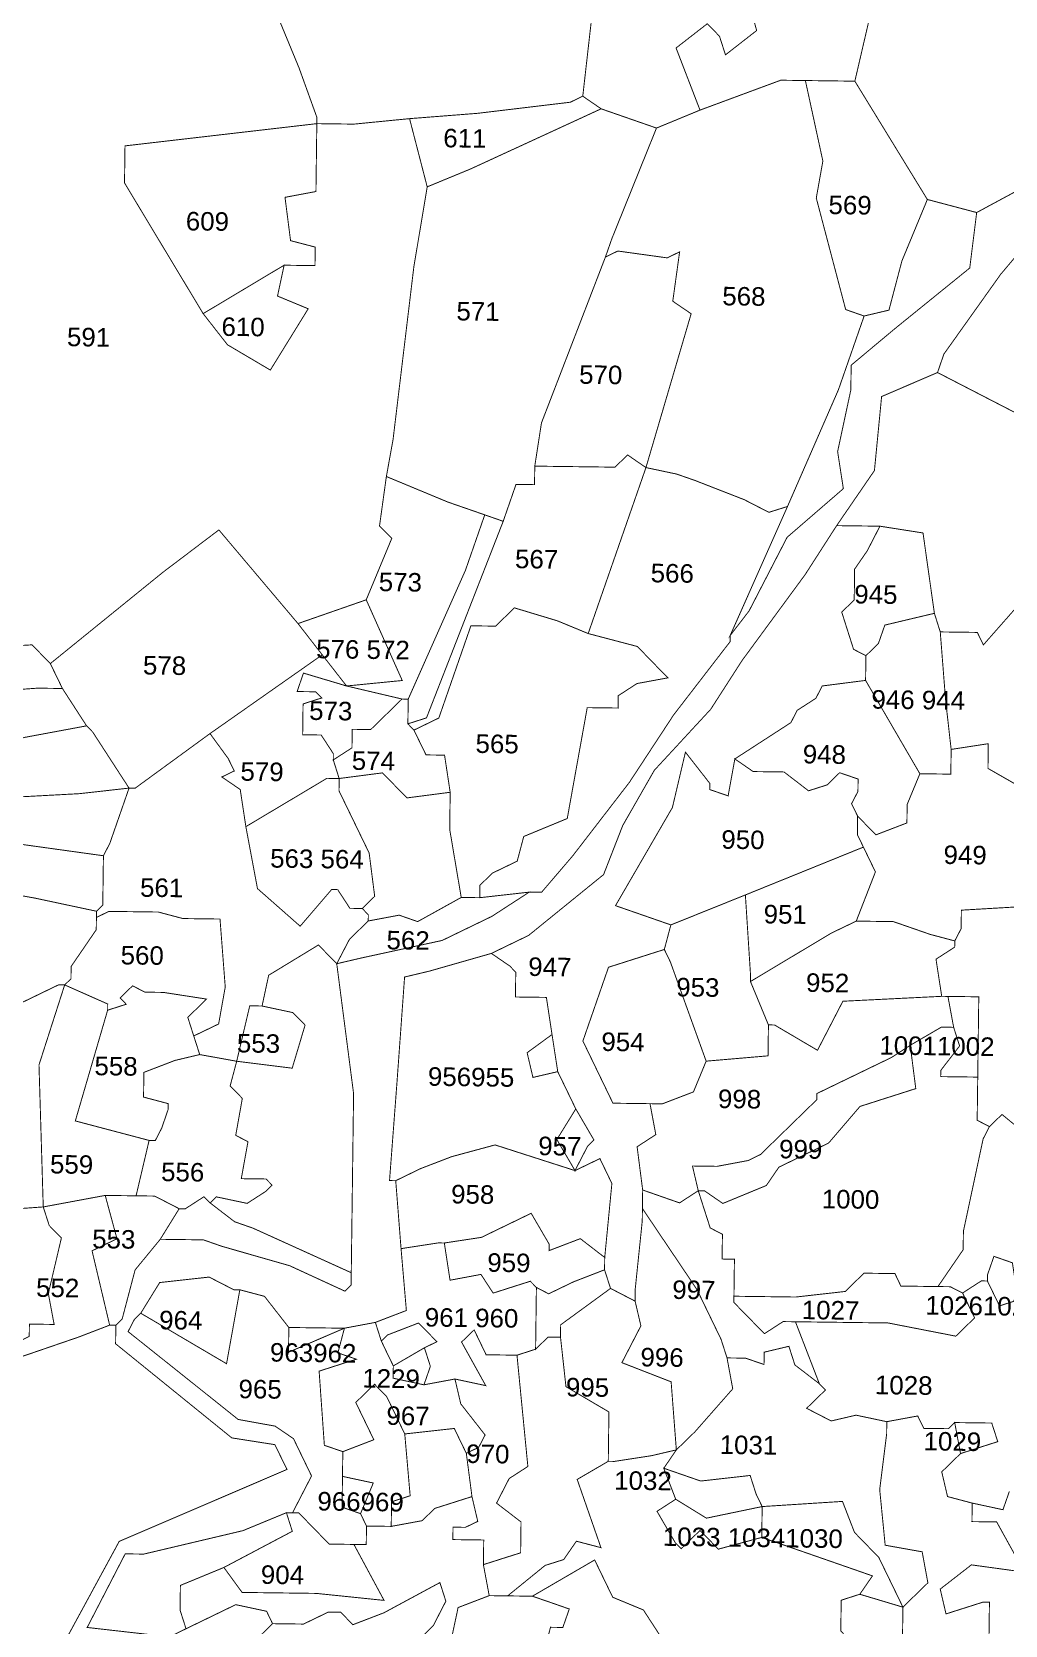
# Model space of a CAD drawing. Header units: metres. Extents: x 259177 to 277314, y 2171367 to 2185445.
# Drawn here: x 268402 to 269027, y 2173847 to 2174870 of the extents above; entities that cross this region are included whole.
import ezdxf

# ---------------------------------------------------------------- set-up
doc = ezdxf.new("R2010")
doc.units = ezdxf.units.M
doc.header["$MEASUREMENT"] = 0
doc.layers.add('SURVEY NO.', color=7, linetype='Continuous')
doc.layers.add('SURVEY PLOT BOUNDARY', color=35, linetype='Continuous')
doc.styles.add('PDF Arial', font='arial.ttf')

# ---------------------------------------------------------------- blocks, each defined once
blk = doc.blocks.new('FEWEWFEWQT')
at = {"layer": 'SURVEY PLOT BOUNDARY', "lineweight": 18, "const_width": 0.001}
for points in [[(282140.5234, 2174207.1962), (282140.4634, 2174207.1229), (282140.4034, 2174207.0362), (282140.3968, 2174207.0162), (282140.3368, 2174206.9895), (282140.3301, 2174206.9095), (282140.2901, 2174206.8495), (282140.2568, 2174206.7962), (282140.1901, 2174206.7028), (282140.1568, 2174206.6495), (282140.0968, 2174206.5828), (282140.0635, 2174206.5228), (282140.0435, 2174206.4695), (282139.9635, 2174206.4028), (282139.9235, 2174206.3828), (282139.8568, 2174206.3628), (282139.8302, 2174206.3561), (282139.8235, 2174206.2428), (282139.8168, 2174206.1361), (282139.8235, 2174206.1361), (282139.8302, 2174206.0628), (282139.8368, 2174205.9961), (282139.8035, 2174205.9828), (282139.7702, 2174205.9761), (282139.7102, 2174205.9761), (282139.6835, 2174206.0094), (282139.6568, 2174206.0161), (282139.6502, 2174206.0161), (282139.6235, 2174206.0294), (282139.5702, 2174206.0228), (282139.5502, 2174205.9894), (282139.5435, 2174205.9828), (282139.5368, 2174205.9694), (282139.5968, 2174205.9228), (282139.6568, 2174205.8761), (282139.6968, 2174205.8694), (282139.7168, 2174205.8561), (282139.7368, 2174205.8161), (282139.7168, 2174205.7761), (282139.7102, 2174205.7761), (282139.6635, 2174205.7561), (282139.5568, 2174205.7294), (282139.5368, 2174205.7294), (282139.4968, 2174205.6494)], [(282139.4635, 2174205.6161), (282139.5302, 2174205.7428), (282139.7102, 2174205.8228), (282139.6968, 2174205.8494), (282139.6502, 2174205.8561), (282139.5235, 2174205.9561), (282139.5235, 2174205.9761), (282139.5302, 2174205.9828), (282139.5435, 2174206.0361), (282139.5702, 2174206.0695), (282139.6168, 2174206.0695), (282139.6368, 2174206.0628), (282139.7102, 2174206.0428), (282139.7702, 2174206.0161), (282139.7768, 2174206.0228), (282139.7768, 2174206.0361), (282139.7768, 2174206.0428), (282139.7768, 2174206.1095), (282139.7768, 2174206.2095), (282139.7768, 2174206.2295), (282139.7568, 2174206.3695), (282139.7835, 2174206.3761), (282139.8702, 2174206.3961), (282139.9235, 2174206.4228), (282139.9635, 2174206.4495), (282139.9768, 2174206.4495), (282140.0101, 2174206.4895), (282140.0701, 2174206.5695), (282140.1168, 2174206.6428), (282140.1768, 2174206.7228), (282140.1768, 2174206.7295), (282140.1968, 2174206.7562), (282140.2368, 2174206.8362), (282140.2968, 2174206.8895), (282140.2901, 2174206.9295), (282140.3035, 2174206.9962), (282140.3035, 2174207.0229), (282140.3501, 2174207.0629), (282140.4301, 2174207.1295), (282140.4368, 2174207.1895), (282140.4968, 2174207.2229)], [(282140.6034, 2174207.3896), (282140.5634, 2174207.2762), (282140.5634, 2174207.2629), (282140.4968, 2174207.2229), (282140.4368, 2174207.1895), (282140.3834, 2174207.2029), (282140.3035, 2174207.3296), (282140.3501, 2174207.5429)], [(282140.1968, 2174207.3829), (282140.1635, 2174207.3562), (282140.1568, 2174207.3762), (282140.1435, 2174207.3896), (282140.1101, 2174207.3629), (282140.1368, 2174207.2962), (282140.0901, 2174207.2762), (282140.0301, 2174207.2962), (282140.0101, 2174207.3096), (282140.0368, 2174207.5762)], [(282140.5034, 2174206.9629), (282140.3968, 2174207.0162), (282140.4034, 2174207.0362), (282140.4634, 2174207.1229), (282140.5234, 2174207.1962)], [(282139.6635, 2174207.4296), (282139.7035, 2174207.3362), (282139.7235, 2174207.2829), (282139.7235, 2174207.2762), (282139.5168, 2174207.2495), (282139.5168, 2174207.2095), (282139.6035, 2174207.0695), (282139.6302, 2174207.0362), (282139.6768, 2174207.0095), (282139.7168, 2174207.0762), (282139.6835, 2174207.0895), (282139.6902, 2174207.1229), (282139.7235, 2174207.1229), (282139.7235, 2174207.1429), (282139.6968, 2174207.1495), (282139.6902, 2174207.1962), (282139.7235, 2174207.2029), (282139.7235, 2174207.2762), (282139.7635, 2174207.2762), (282139.8235, 2174207.2829), (282139.8435, 2174207.2095), (282139.8302, 2174207.1229), (282139.8102, 2174206.9362), (282139.8035, 2174206.8962), (282139.7968, 2174206.8428), (282139.8102, 2174206.8295), (282139.7835, 2174206.7628), (282139.7102, 2174206.7362), (282139.6235, 2174206.8362), (282139.5635, 2174206.7895), (282139.4435, 2174206.6895), (282139.4235, 2174206.7095), (282139.3302, 2174206.7028)], [(282140.5168, 2174206.5562), (282140.4568, 2174206.5895), (282140.4568, 2174206.6162), (282140.4168, 2174206.6095), (282140.4101, 2174206.6628), (282140.4034, 2174206.7362), (282140.4434, 2174206.7362), (282140.4501, 2174206.7228), (282140.4901, 2174206.7695)], [(282139.3969, 2174206.4962), (282139.4502, 2174206.4895), (282139.5035, 2174206.4828), (282139.5035, 2174206.4295), (282139.4968, 2174206.4228), (282139.4302, 2174206.4361), (282139.3502, 2174206.4495)], [(282140.5101, 2174206.1895), (282140.4768, 2174206.2161), (282140.4634, 2174206.2028), (282140.4501, 2174206.2095), (282140.4501, 2174206.2561), (282140.4501, 2174206.3428), (282140.4368, 2174206.3428), (282140.4168, 2174206.3428), (282140.4101, 2174206.3428), (282140.4034, 2174206.3828), (282140.4234, 2174206.3961), (282140.4234, 2174206.4028), (282140.4301, 2174206.4161), (282140.4301, 2174206.4361), (282140.5234, 2174206.4428)], [(282140.4901, 2174206.0561), (282140.4701, 2174206.0628), (282140.4634, 2174206.0428), (282140.4634, 2174206.0361), (282140.4568, 2174206.0361), (282140.4368, 2174206.0228), (282140.4234, 2174206.0294), (282140.4101, 2174206.0294), (282140.4368, 2174206.0695), (282140.4368, 2174206.0895), (282140.4568, 2174206.1895), (282140.4634, 2174206.2028), (282140.4768, 2174206.2161), (282140.5101, 2174206.1895)], [(282140.4901, 2174205.8094), (282140.4834, 2174205.7894), (282140.4501, 2174205.7961), (282140.4234, 2174205.8028), (282140.4168, 2174205.8294), (282140.4368, 2174205.8494), (282140.4768, 2174205.8628), (282140.4701, 2174205.8828), (282140.4301, 2174205.8828), (282140.4234, 2174205.8761), (282140.3968, 2174205.8761), (282140.3901, 2174205.8894), (282140.3568, 2174205.8828), (282140.3235, 2174205.8894), (282140.2968, 2174205.8828), (282140.2701, 2174205.8961), (282140.2901, 2174205.9161), (282140.2835, 2174205.9228), (282140.2568, 2174205.9894), (282140.2968, 2174205.9894), (282140.3568, 2174205.9894), (282140.4301, 2174205.9761), (282140.4501, 2174205.9961), (282140.4368, 2174206.0228), (282140.4568, 2174206.0361), (282140.4634, 2174206.0361), (282140.4768, 2174206.0094), (282140.4968, 2174206.0161)], [(282138.9636, 2174205.6361), (282139.1569, 2174205.8694), (282139.1902, 2174205.8828), (282139.2769, 2174205.9028), (282139.3769, 2174205.9228), (282139.3902, 2174205.9294), (282139.4835, 2174205.9628), (282139.5168, 2174205.9761), (282139.5235, 2174205.9761), (282139.5235, 2174205.9561), (282139.6502, 2174205.8561), (282139.6968, 2174205.8494), (282139.7102, 2174205.8228), (282139.5302, 2174205.7428), (282139.4635, 2174205.6161)], [(282140.4701, 2174205.6361), (282140.4701, 2174205.6894), (282140.4634, 2174205.6894), (282140.4234, 2174205.6761), (282140.4168, 2174205.7028), (282140.4501, 2174205.7294), (282140.5034, 2174205.7228)], [(282140.5034, 2174205.7294), (282140.4768, 2174205.7761), (282140.4501, 2174205.7761), (282140.4501, 2174205.7961), (282140.4834, 2174205.7894), (282140.4901, 2174205.8094)], [(282140.5034, 2174205.7228), (282140.4501, 2174205.7294), (282140.4168, 2174205.7028), (282140.4234, 2174205.6761), (282140.4634, 2174205.6894), (282140.4701, 2174205.6894), (282140.4701, 2174205.6361)], [(282140.3768, 2174205.6361), (282140.3768, 2174205.6828), (282140.4034, 2174205.7094), (282140.3968, 2174205.7428), (282140.3568, 2174205.7494), (282140.3501, 2174205.8094), (282140.3568, 2174205.8694), (282140.3568, 2174205.8828), (282140.3901, 2174205.8894), (282140.3968, 2174205.8761), (282140.4234, 2174205.8761), (282140.4301, 2174205.8828), (282140.4368, 2174205.8494), (282140.4168, 2174205.8294), (282140.4234, 2174205.8028), (282140.4501, 2174205.7961), (282140.4501, 2174205.7761), (282140.4768, 2174205.7761), (282140.5034, 2174205.7294)], [(282140.1235, 2174205.6361), (282140.0968, 2174205.6761), (282140.0635, 2174205.6894), (282140.0435, 2174205.7294), (282139.9768, 2174205.6894), (282139.9501, 2174205.6894), (282139.9901, 2174205.7228), (282140.0101, 2174205.7294), (282140.0235, 2174205.7494), (282140.0501, 2174205.7428), (282140.0235, 2174205.8161), (282140.0568, 2174205.8361), (282140.0635, 2174205.8361), (282140.1035, 2174205.8428), (282140.1301, 2174205.8494), (282140.1168, 2174205.8294), (282140.1301, 2174205.7961), (282140.1101, 2174205.7828), (282140.1301, 2174205.7494), (282140.1368, 2174205.7428), (282140.1568, 2174205.7628), (282140.1768, 2174205.7428), (282140.2235, 2174205.7561), (282140.2635, 2174205.7428), (282140.3235, 2174205.7228), (282140.3435, 2174205.7161), (282140.3301, 2174205.6961), (282140.3101, 2174205.6894), (282140.3101, 2174205.6561)], [(282139.8702, 2174205.6561), (282139.8835, 2174205.6828), (282139.8768, 2174205.7028), (282139.8168, 2174205.6694), (282139.7835, 2174205.6561), (282139.7702, 2174205.6694), (282139.7568, 2174205.6694), (282139.7302, 2174205.6561), (282139.6968, 2174205.6561), (282139.6902, 2174205.6694), (282139.6568, 2174205.6761), (282139.6035, 2174205.6494), (282139.5968, 2174205.6694), (282139.5968, 2174205.6961), (282139.6435, 2174205.7161), (282139.6635, 2174205.6894), (282139.7435, 2174205.6894), (282139.8168, 2174205.6828), (282139.7835, 2174205.7428), (282139.7968, 2174205.7428), (282139.7968, 2174205.7628), (282139.8235, 2174205.7628), (282139.8568, 2174205.7694), (282139.8702, 2174205.7828), (282139.9102, 2174205.7961), (282139.9168, 2174205.7694), (282139.9035, 2174205.7628), (282139.8902, 2174205.7628), (282139.8902, 2174205.7494), (282139.9235, 2174205.7494), (282139.9235, 2174205.7228), (282139.9302, 2174205.6894), (282139.8968, 2174205.6761), (282139.8835, 2174205.6094)], [(282140.0101, 2174205.6561), (282140.0168, 2174205.6761), (282139.9968, 2174205.6828), (282139.9768, 2174205.6894), (282140.0435, 2174205.7294), (282140.0635, 2174205.6894), (282140.0968, 2174205.6761), (282140.1235, 2174205.6361)], [(282139.6035, 2174205.6494), (282139.6568, 2174205.6761), (282139.6902, 2174205.6694), (282139.6968, 2174205.6561), (282139.6702, 2174205.6294)]]:
    blk.add_lwpolyline(points, dxfattribs=at)
for points in [[(282140.0101, 2174207.3096), (282139.9968, 2174207.3029), (282139.8968, 2174207.2896), (282139.8235, 2174207.2829), (282139.7635, 2174207.2762), (282139.7235, 2174207.2762), (282139.7235, 2174207.2829), (282139.7035, 2174207.3362), (282139.6635, 2174207.4296), (282139.6302, 2174207.5096), (282139.7435, 2174207.5429), (282139.8568, 2174207.5429), (282139.9568, 2174207.5629), (282140.0368, 2174207.5762)], [(282140.2501, 2174207.3296), (282140.2235, 2174207.3296), (282140.1368, 2174207.2962), (282140.1101, 2174207.3629), (282140.1435, 2174207.3896), (282140.1568, 2174207.3762), (282140.1635, 2174207.3562), (282140.1968, 2174207.3829), (282140.1835, 2174207.4296), (282140.2168, 2174207.4629), (282140.2701, 2174207.5029), (282140.2968, 2174207.5229), (282140.3168, 2174207.5362), (282140.3501, 2174207.5429), (282140.3035, 2174207.3296)], [(282140.2501, 2174207.3296), (282140.2701, 2174207.2429), (282140.2635, 2174207.2029), (282140.2968, 2174207.0829), (282140.3168, 2174207.0762), (282140.2901, 2174206.9962), (282140.2368, 2174206.8695), (282140.2168, 2174206.8629), (282140.1901, 2174206.8762), (282140.1368, 2174206.8962), (282140.1168, 2174206.9029), (282140.0835, 2174206.9095), (282140.1301, 2174207.0762), (282140.1101, 2174207.0895), (282140.1168, 2174207.1429), (282140.1035, 2174207.1362), (282140.0501, 2174207.1429), (282140.0368, 2174207.1362), (282140.0435, 2174207.1562), (282140.0901, 2174207.2762), (282140.1368, 2174207.2962), (282140.2235, 2174207.3296)], [(282140.3035, 2174207.3296), (282140.3834, 2174207.2029), (282140.3568, 2174207.1362), (282140.3435, 2174207.0829), (282140.3168, 2174207.0762), (282140.2968, 2174207.0829), (282140.2635, 2174207.2029), (282140.2701, 2174207.2429), (282140.2501, 2174207.3296)], [(282140.0301, 2174207.2962), (282139.8902, 2174207.2295), (282139.8435, 2174207.2095), (282139.8235, 2174207.2829), (282139.8968, 2174207.2896), (282139.9968, 2174207.3029), (282140.0101, 2174207.3096)], [(282140.0901, 2174207.2762), (282140.0435, 2174207.1562), (282140.0368, 2174207.1362), (282139.9701, 2174206.9562), (282139.9635, 2174206.9095), (282139.9635, 2174206.8895), (282139.9435, 2174206.8895), (282139.9302, 2174206.8495), (282139.9102, 2174206.8562), (282139.8702, 2174206.8695), (282139.8035, 2174206.8962), (282139.8102, 2174206.9362), (282139.8302, 2174207.1229), (282139.8435, 2174207.2095), (282139.8902, 2174207.2295), (282140.0301, 2174207.2962)], [(282139.6902, 2174207.1229), (282139.6035, 2174207.0695), (282139.5168, 2174207.2095), (282139.5168, 2174207.2495), (282139.7235, 2174207.2762), (282139.7235, 2174207.2029), (282139.6902, 2174207.1962), (282139.6968, 2174207.1495), (282139.7235, 2174207.1429), (282139.7235, 2174207.1229)], [(282140.4368, 2174207.1895), (282140.4301, 2174207.1295), (282140.3501, 2174207.0629), (282140.3035, 2174207.0229), (282140.3035, 2174206.9962), (282140.2901, 2174206.9295), (282140.2968, 2174206.8895), (282140.2368, 2174206.8362), (282140.1968, 2174206.7562), (282140.1768, 2174206.7295), (282140.2368, 2174206.8695), (282140.2901, 2174206.9962), (282140.3168, 2174207.0762), (282140.3435, 2174207.0829), (282140.3568, 2174207.1362), (282140.3834, 2174207.2029)], [(282139.9635, 2174206.9095), (282139.9701, 2174206.9562), (282140.0368, 2174207.1362), (282140.0501, 2174207.1429), (282140.1035, 2174207.1362), (282140.1168, 2174207.1429), (282140.1101, 2174207.0895), (282140.1301, 2174207.0762), (282140.0835, 2174206.9095), (282140.0635, 2174206.9229), (282140.0501, 2174206.9095)], [(282139.6035, 2174207.0695), (282139.6902, 2174207.1229), (282139.6835, 2174207.0895), (282139.7168, 2174207.0762), (282139.6768, 2174207.0095), (282139.6302, 2174207.0362)], [(282140.5034, 2174206.9629), (282140.6301, 2174206.9029), (282140.6834, 2174206.8762), (282140.6501, 2174206.8695), (282140.6568, 2174206.8562), (282140.5568, 2174206.8095), (282140.5434, 2174206.7628), (282140.4901, 2174206.7695), (282140.4501, 2174206.7228), (282140.4434, 2174206.7362), (282140.4034, 2174206.7362), (282140.3968, 2174206.7562), (282140.3834, 2174206.8428), (282140.3368, 2174206.8495), (282140.2901, 2174206.8495), (282140.3301, 2174206.9095), (282140.3368, 2174206.9895), (282140.3968, 2174207.0162)], [(282140.0835, 2174206.9095), (282140.0435, 2174206.7895), (282140.0235, 2174206.7295), (282139.9901, 2174206.7428), (282139.9435, 2174206.7562), (282139.9235, 2174206.7362), (282139.8968, 2174206.7362), (282139.8635, 2174206.6362), (282139.8368, 2174206.6228), (282139.8302, 2174206.6295), (282139.8502, 2174206.6362), (282139.9302, 2174206.8495), (282139.9435, 2174206.8895), (282139.9635, 2174206.8895), (282139.9635, 2174206.9095), (282140.0501, 2174206.9095), (282140.0635, 2174206.9229)], [(282139.9102, 2174206.8562), (282139.8902, 2174206.7962), (282139.8302, 2174206.6562), (282139.8235, 2174206.6562), (282139.7635, 2174206.6695), (282139.8235, 2174206.6762), (282139.7835, 2174206.7628), (282139.8102, 2174206.8295), (282139.7968, 2174206.8428), (282139.8035, 2174206.8962), (282139.8702, 2174206.8695)], [(282140.2368, 2174206.8695), (282140.1768, 2174206.7295), (282140.1768, 2174206.7228), (282140.1168, 2174206.6428), (282140.0701, 2174206.5695), (282140.0101, 2174206.4895), (282139.9768, 2174206.4495), (282139.9635, 2174206.4495), (282139.9102, 2174206.4428), (282139.9102, 2174206.4562), (282139.9235, 2174206.4695), (282139.9501, 2174206.4828), (282139.9568, 2174206.5095), (282140.0035, 2174206.5295), (282140.0235, 2174206.6495), (282140.0568, 2174206.6495), (282140.0568, 2174206.6628), (282140.0768, 2174206.6762), (282140.1101, 2174206.6828), (282140.0901, 2174206.7028), (282140.0768, 2174206.7162), (282140.0235, 2174206.7295), (282140.0435, 2174206.7895), (282140.0835, 2174206.9095), (282140.1168, 2174206.9029), (282140.1368, 2174206.8962), (282140.1901, 2174206.8762), (282140.2168, 2174206.8629)], [(282139.8302, 2174206.6295), (282139.8302, 2174206.6562), (282139.8902, 2174206.7962), (282139.9102, 2174206.8562), (282139.9302, 2174206.8495), (282139.8502, 2174206.6362)], [(282140.3368, 2174206.8495), (282140.3235, 2174206.8228), (282140.3101, 2174206.8028), (282140.3101, 2174206.7695), (282140.2968, 2174206.7562), (282140.3101, 2174206.7162), (282140.3235, 2174206.7095), (282140.3235, 2174206.6828), (282140.2768, 2174206.6762), (282140.2701, 2174206.6628), (282140.2501, 2174206.6495), (282140.2435, 2174206.6362), (282140.1835, 2174206.5962), (282140.1768, 2174206.5562), (282140.1568, 2174206.5628), (282140.1568, 2174206.5695), (282140.1301, 2174206.6028), (282140.1168, 2174206.5428), (282140.0568, 2174206.4361), (282140.1168, 2174206.4161), (282140.1101, 2174206.3895), (282140.0501, 2174206.3695), (282140.0235, 2174206.2895), (282140.0568, 2174206.2228), (282140.0968, 2174206.2228), (282140.1035, 2174206.1895), (282140.0835, 2174206.1761), (282140.0901, 2174206.1295), (282140.0901, 2174206.1095), (282140.0901, 2174206.0961), (282140.0835, 2174206.0228), (282140.0835, 2174206.0094), (282140.0568, 2174206.0228), (282140.0501, 2174206.0428), (282140.0501, 2174206.0561), (282140.0568, 2174206.1361), (282140.0435, 2174206.1628), (282140.0168, 2174206.1495), (282140.0301, 2174206.1761), (282140.0368, 2174206.1828), (282140.0168, 2174206.2161), (282139.9968, 2174206.2561), (282139.9901, 2174206.2961), (282139.9835, 2174206.3361), (282139.9501, 2174206.3361), (282139.9501, 2174206.3628), (282139.9435, 2174206.3695), (282139.9235, 2174206.3828), (282139.9635, 2174206.4028), (282140.0435, 2174206.4695), (282140.0635, 2174206.5228), (282140.0968, 2174206.5828), (282140.1568, 2174206.6495), (282140.1901, 2174206.7028), (282140.2568, 2174206.7962), (282140.2901, 2174206.8495)], [(282140.3968, 2174206.7562), (282140.3701, 2174206.7495), (282140.3435, 2174206.7428), (282140.3368, 2174206.7228), (282140.3235, 2174206.7095), (282140.3101, 2174206.7162), (282140.2968, 2174206.7562), (282140.3101, 2174206.7695), (282140.3101, 2174206.8028), (282140.3235, 2174206.8228), (282140.3368, 2174206.8495), (282140.3834, 2174206.8428)], [(282139.7102, 2174206.7362), (282139.7368, 2174206.7028), (282139.6168, 2174206.6162), (282139.5368, 2174206.5562), (282139.5302, 2174206.5562), (282139.4902, 2174206.6162), (282139.4835, 2174206.6228), (282139.4569, 2174206.6628), (282139.4435, 2174206.6895), (282139.5635, 2174206.7895), (282139.6235, 2174206.8362)], [(282139.4435, 2174206.6895), (282139.4569, 2174206.6628), (282139.4302, 2174206.6628), (282139.3502, 2174206.6562), (282139.2969, 2174206.6495), (282139.2035, 2174206.6362), (282139.1035, 2174206.6228), (282138.9502, 2174206.5762), (282138.8569, 2174206.5428), (282138.8436, 2174206.5628), (282138.8369, 2174206.5828), (282138.9236, 2174206.6162), (282139.1102, 2174206.6762), (282139.1035, 2174206.7495), (282139.1569, 2174206.7362), (282139.1635, 2174206.7562), (282139.1969, 2174206.7695), (282139.2235, 2174206.7295), (282139.2502, 2174206.7028), (282139.3302, 2174206.7028), (282139.4235, 2174206.7095)], [(282139.7635, 2174206.6695), (282139.7368, 2174206.7028), (282139.7102, 2174206.7362), (282139.7835, 2174206.7628), (282139.8235, 2174206.6762)], [(282140.0235, 2174206.7295), (282140.0768, 2174206.7162), (282140.0901, 2174206.7028), (282140.1101, 2174206.6828), (282140.0768, 2174206.6762), (282140.0568, 2174206.6628), (282140.0568, 2174206.6495), (282140.0235, 2174206.6495), (282140.0035, 2174206.5295), (282139.9568, 2174206.5095), (282139.9501, 2174206.4828), (282139.9235, 2174206.4695), (282139.9102, 2174206.4562), (282139.9102, 2174206.4428), (282139.8902, 2174206.4428), (282139.8768, 2174206.5162), (282139.8768, 2174206.5562), (282139.8702, 2174206.5962), (282139.8502, 2174206.5962), (282139.8368, 2174206.6228), (282139.8635, 2174206.6362), (282139.8968, 2174206.7362), (282139.9235, 2174206.7362), (282139.9435, 2174206.7562), (282139.9901, 2174206.7428)], [(282140.4034, 2174206.7362), (282140.4101, 2174206.6628), (282140.4168, 2174206.6095), (282140.4168, 2174206.5828), (282140.3834, 2174206.5828), (282140.3235, 2174206.6828), (282140.3235, 2174206.7095), (282140.3368, 2174206.7228), (282140.3435, 2174206.7428), (282140.3701, 2174206.7495), (282140.3968, 2174206.7562)], [(282139.7635, 2174206.6695), (282139.7168, 2174206.6828), (282139.7102, 2174206.6628), (282139.7302, 2174206.6628), (282139.7368, 2174206.6562), (282139.7168, 2174206.6495), (282139.7168, 2174206.6162), (282139.7368, 2174206.6162), (282139.7502, 2174206.5962), (282139.7502, 2174206.5895), (282139.7568, 2174206.5695), (282139.7435, 2174206.5695), (282139.6568, 2174206.5162), (282139.6502, 2174206.5562), (282139.6302, 2174206.5695), (282139.6435, 2174206.5762), (282139.6368, 2174206.5895), (282139.6168, 2174206.6162), (282139.7368, 2174206.7028)], [(282139.8235, 2174206.6562), (282139.7902, 2174206.6228), (282139.7702, 2174206.6228), (282139.7702, 2174206.6028), (282139.7502, 2174206.5895), (282139.7502, 2174206.5962), (282139.7368, 2174206.6162), (282139.7168, 2174206.6162), (282139.7168, 2174206.6495), (282139.7368, 2174206.6562), (282139.7302, 2174206.6628), (282139.7102, 2174206.6628), (282139.7168, 2174206.6828), (282139.7635, 2174206.6695)], [(282140.3834, 2174206.5828), (282140.3701, 2174206.5495), (282140.3701, 2174206.5362), (282140.3701, 2174206.5295), (282140.3368, 2174206.5162), (282140.3168, 2174206.5362), (282140.3101, 2174206.5495), (282140.3168, 2174206.5628), (282140.3168, 2174206.5762), (282140.2968, 2174206.5828), (282140.2835, 2174206.5695), (282140.2635, 2174206.5628), (282140.2368, 2174206.5828), (282140.2035, 2174206.5828), (282140.1835, 2174206.5962), (282140.2435, 2174206.6362), (282140.2501, 2174206.6495), (282140.2701, 2174206.6628), (282140.2768, 2174206.6762), (282140.3235, 2174206.6828)], [(282139.4569, 2174206.6628), (282139.4835, 2174206.6228), (282139.4169, 2174206.6095), (282139.3369, 2174206.5895), (282139.2569, 2174206.5895), (282139.2502, 2174206.5628), (282139.2102, 2174206.5628), (282139.1169, 2174206.5895), (282139.0102, 2174206.5428), (282138.8769, 2174206.4895), (282138.8569, 2174206.5428), (282138.9502, 2174206.5762), (282139.1035, 2174206.6228), (282139.2035, 2174206.6362), (282139.2969, 2174206.6495), (282139.3502, 2174206.6562), (282139.4302, 2174206.6628)], [(282139.7502, 2174206.5895), (282139.7702, 2174206.6028), (282139.7702, 2174206.6228), (282139.7902, 2174206.6228), (282139.8235, 2174206.6562), (282139.8302, 2174206.6562), (282139.8302, 2174206.6295), (282139.8368, 2174206.6228), (282139.8502, 2174206.5962), (282139.8702, 2174206.5962), (282139.8768, 2174206.5562), (282139.8302, 2174206.5495), (282139.8035, 2174206.5762), (282139.7568, 2174206.5695)], [(282138.8769, 2174206.4895), (282139.0102, 2174206.5428), (282139.1169, 2174206.5895), (282139.2102, 2174206.5628), (282139.2502, 2174206.5628), (282139.2569, 2174206.5895), (282139.3369, 2174206.5895), (282139.4169, 2174206.6095), (282139.4835, 2174206.6228), (282139.4902, 2174206.6162), (282139.5302, 2174206.5562), (282139.4769, 2174206.5495), (282139.3769, 2174206.5428), (282139.3235, 2174206.5295), (282139.1969, 2174206.5028), (282139.1102, 2174206.5495), (282139.0236, 2174206.5028), (282138.8969, 2174206.4428)], [(282139.6568, 2174206.5162), (282139.6702, 2174206.4495), (282139.7168, 2174206.4095), (282139.7502, 2174206.4495), (282139.7568, 2174206.4495), (282139.7702, 2174206.4295), (282139.7835, 2174206.4295), (282139.7902, 2174206.4228), (282139.7902, 2174206.4161), (282139.7702, 2174206.3961), (282139.7568, 2174206.3695), (282139.7502, 2174206.3761), (282139.7368, 2174206.3895), (282139.6835, 2174206.3561), (282139.6768, 2174206.3228), (282139.6635, 2174206.3228), (282139.6502, 2174206.2628), (282139.6102, 2174206.2695), (282139.6035, 2174206.2895), (282139.6302, 2174206.3028), (282139.6368, 2174206.3428), (282139.6302, 2174206.4161), (282139.5902, 2174206.4161), (282139.5635, 2174206.4228), (282139.5368, 2174206.4228), (282139.5102, 2174206.4228), (282139.4968, 2174206.4161), (282139.4968, 2174206.4228), (282139.5035, 2174206.4295), (282139.5035, 2174206.4828), (282139.5102, 2174206.4962), (282139.5302, 2174206.5562), (282139.5368, 2174206.5562), (282139.6168, 2174206.6162), (282139.6368, 2174206.5895), (282139.6435, 2174206.5762), (282139.6302, 2174206.5695), (282139.6502, 2174206.5562)], [(282140.1835, 2174206.5962), (282140.2035, 2174206.5828), (282140.2368, 2174206.5828), (282140.2635, 2174206.5628), (282140.2835, 2174206.5695), (282140.2968, 2174206.5828), (282140.3168, 2174206.5762), (282140.3168, 2174206.5628), (282140.3101, 2174206.5495), (282140.3168, 2174206.5362), (282140.3168, 2174206.5162), (282140.3235, 2174206.5028), (282140.1968, 2174206.4495), (282140.1168, 2174206.4161), (282140.0568, 2174206.4361), (282140.1168, 2174206.5428), (282140.1301, 2174206.6028), (282140.1568, 2174206.5695), (282140.1568, 2174206.5628), (282140.1768, 2174206.5562)], [(282140.5168, 2174206.5562), (282140.5434, 2174206.5428), (282140.5234, 2174206.4428), (282140.4301, 2174206.4361), (282140.4301, 2174206.4161), (282140.4234, 2174206.4028), (282140.3968, 2174206.4095), (282140.3568, 2174206.4228), (282140.3435, 2174206.4228), (282140.3168, 2174206.4228), (282140.3368, 2174206.4762), (282140.3235, 2174206.5028), (282140.3168, 2174206.5162), (282140.3168, 2174206.5362), (282140.3368, 2174206.5162), (282140.3701, 2174206.5295), (282140.3701, 2174206.5362), (282140.3701, 2174206.5495), (282140.3834, 2174206.5828), (282140.4168, 2174206.5828), (282140.4168, 2174206.6095), (282140.4568, 2174206.6162), (282140.4568, 2174206.5895)], [(282139.7835, 2174206.4295), (282139.7702, 2174206.4295), (282139.7568, 2174206.4495), (282139.7502, 2174206.4495), (282139.7168, 2174206.4095), (282139.6702, 2174206.4495), (282139.6568, 2174206.5162), (282139.7435, 2174206.5695), (282139.7568, 2174206.5695), (282139.7568, 2174206.5562), (282139.7902, 2174206.4895), (282139.7968, 2174206.4428)], [(282139.8768, 2174206.5562), (282139.8768, 2174206.5162), (282139.8902, 2174206.4428), (282139.8435, 2174206.4161), (282139.8235, 2174206.4228), (282139.7902, 2174206.4161), (282139.7902, 2174206.4228), (282139.7835, 2174206.4295), (282139.7968, 2174206.4428), (282139.7902, 2174206.4895), (282139.7568, 2174206.5562), (282139.7568, 2174206.5695), (282139.8035, 2174206.5762), (282139.8302, 2174206.5495)], [(282139.5035, 2174206.4828), (282139.4502, 2174206.4895), (282139.3969, 2174206.4962), (282139.3702, 2174206.4962), (282139.3235, 2174206.4895), (282139.2569, 2174206.4828), (282139.2102, 2174206.4828), (282139.2035, 2174206.4762), (282139.1169, 2174206.4962), (282139.0569, 2174206.4695), (282138.9969, 2174206.4361), (282138.9236, 2174206.3895), (282138.8969, 2174206.4428), (282139.0236, 2174206.5028), (282139.1102, 2174206.5495), (282139.1969, 2174206.5028), (282139.3235, 2174206.5295), (282139.3769, 2174206.5428), (282139.4769, 2174206.5495), (282139.5302, 2174206.5562), (282139.5102, 2174206.4962)], [(282140.2035, 2174206.3561), (282140.2035, 2174206.3628), (282140.1968, 2174206.4495), (282140.3235, 2174206.5028), (282140.3368, 2174206.4762), (282140.3168, 2174206.4228), (282140.2901, 2174206.4095)], [(282139.4968, 2174206.4161), (282139.4968, 2174206.4028), (282139.4835, 2174206.3828), (282139.4702, 2174206.3628), (282139.4702, 2174206.3495), (282139.4635, 2174206.3428), (282139.4569, 2174206.3428), (282139.4035, 2174206.3161), (282139.3569, 2174206.3628), (282139.3302, 2174206.3895), (282139.3302, 2174206.4028), (282139.3502, 2174206.4495), (282139.4302, 2174206.4361), (282139.4968, 2174206.4228)], [(282139.7568, 2174206.3695), (282139.7702, 2174206.3961), (282139.7902, 2174206.4161), (282139.8235, 2174206.4228), (282139.8435, 2174206.4161), (282139.8902, 2174206.4428), (282139.9102, 2174206.4428), (282139.9635, 2174206.4495), (282139.9235, 2174206.4228), (282139.8702, 2174206.3961), (282139.7835, 2174206.3761)], [(282140.2035, 2174206.3561), (282140.2235, 2174206.3095), (282140.2235, 2174206.2761), (282140.1568, 2174206.2695), (282140.1168, 2174206.3761), (282140.1101, 2174206.3895), (282140.1168, 2174206.4161), (282140.1968, 2174206.4495), (282140.2035, 2174206.3628)], [(282139.6035, 2174206.2895), (282139.5968, 2174206.3095), (282139.6168, 2174206.3295), (282139.5702, 2174206.3361), (282139.5502, 2174206.3361), (282139.5368, 2174206.3428), (282139.5235, 2174206.3295), (282139.5302, 2174206.3228), (282139.5102, 2174206.3161), (282139.5102, 2174206.3228), (282139.4635, 2174206.3428), (282139.4702, 2174206.3495), (282139.4702, 2174206.3628), (282139.4835, 2174206.3828), (282139.4968, 2174206.4028), (282139.4968, 2174206.4161), (282139.5102, 2174206.4228), (282139.5368, 2174206.4228), (282139.5635, 2174206.4228), (282139.5902, 2174206.4161), (282139.6302, 2174206.4161), (282139.6368, 2174206.3428), (282139.6302, 2174206.3028)], [(282140.2235, 2174206.3095), (282140.2035, 2174206.3561), (282140.2901, 2174206.4095), (282140.3168, 2174206.4228), (282140.3435, 2174206.4228), (282140.3568, 2174206.4228), (282140.3968, 2174206.4095), (282140.4234, 2174206.4028), (282140.4234, 2174206.3961), (282140.4034, 2174206.3828), (282140.4101, 2174206.3428), (282140.3035, 2174206.3361), (282140.2768, 2174206.2828), (282140.2301, 2174206.3095)], [(282139.7568, 2174206.3695), (282139.7768, 2174206.2295), (282139.7768, 2174206.2095), (282139.7768, 2174206.1095), (282139.7768, 2174206.0428), (282139.7768, 2174206.0361), (282139.6702, 2174206.0828), (282139.6502, 2174206.0895), (282139.6235, 2174206.1095), (282139.6302, 2174206.1161), (282139.6635, 2174206.1095), (282139.6835, 2174206.1228), (282139.6902, 2174206.1295), (282139.6835, 2174206.1361), (282139.6568, 2174206.1361), (282139.6635, 2174206.1761), (282139.6502, 2174206.1828), (282139.6568, 2174206.2228), (282139.6435, 2174206.2361), (282139.6502, 2174206.2628), (282139.7102, 2174206.2561), (282139.7235, 2174206.3028), (282139.7102, 2174206.3161), (282139.6768, 2174206.3228), (282139.6835, 2174206.3561), (282139.7368, 2174206.3895), (282139.7502, 2174206.3761)], [(282139.9901, 2174206.2961), (282139.9635, 2174206.2761), (282139.9701, 2174206.2495), (282139.9968, 2174206.2561), (282140.0168, 2174206.2161), (282139.9968, 2174206.1828), (282140.0168, 2174206.1495), (282139.9302, 2174206.1761), (282139.8835, 2174206.1628), (282139.8502, 2174206.1495), (282139.8235, 2174206.1361), (282139.8168, 2174206.1361), (282139.8235, 2174206.2428), (282139.8302, 2174206.3561), (282139.8568, 2174206.3628), (282139.9235, 2174206.3828), (282139.9435, 2174206.3695), (282139.9501, 2174206.3628), (282139.9501, 2174206.3361), (282139.9835, 2174206.3361)], [(282140.0968, 2174206.2228), (282140.0568, 2174206.2228), (282140.0235, 2174206.2895), (282140.0501, 2174206.3695), (282140.1101, 2174206.3895), (282140.1168, 2174206.3761), (282140.1568, 2174206.2695), (282140.1435, 2174206.2361), (282140.1101, 2174206.2228)], [(282139.4635, 2174206.3428), (282139.4369, 2174206.2561), (282139.4435, 2174206.1028), (282139.3635, 2174206.0961), (282139.2702, 2174206.0828), (282139.1969, 2174206.0761), (282139.1435, 2174206.0695), (282139.1369, 2174206.1895), (282139.1902, 2174206.2161), (282139.2769, 2174206.2561), (282139.3702, 2174206.3028), (282139.4035, 2174206.3161), (282139.4569, 2174206.3428)], [(282139.5102, 2174206.3161), (282139.4769, 2174206.1961), (282139.5568, 2174206.1761), (282139.5435, 2174206.1161), (282139.5102, 2174206.1161), (282139.4435, 2174206.1028), (282139.4369, 2174206.2561), (282139.4635, 2174206.3428), (282139.5102, 2174206.3228)], [(282139.6035, 2174206.2895), (282139.6102, 2174206.2695), (282139.5835, 2174206.2628), (282139.5502, 2174206.2495), (282139.5502, 2174206.2228), (282139.5768, 2174206.2161), (282139.5768, 2174206.2095), (282139.5702, 2174206.1895), (282139.5635, 2174206.1761), (282139.5568, 2174206.1761), (282139.4769, 2174206.1961), (282139.5102, 2174206.3161), (282139.5302, 2174206.3228), (282139.5235, 2174206.3295), (282139.5368, 2174206.3428), (282139.5502, 2174206.3361), (282139.5702, 2174206.3361), (282139.6168, 2174206.3295), (282139.5968, 2174206.3095)], [(282140.4168, 2174206.3428), (282140.4234, 2174206.3095), (282140.4101, 2174206.3095), (282140.3768, 2174206.2895), (282140.3568, 2174206.2761), (282140.2768, 2174206.2361), (282140.2768, 2174206.2295), (282140.2701, 2174206.2228), (282140.2168, 2174206.1695), (282140.2035, 2174206.1628), (282140.1701, 2174206.1561), (282140.1435, 2174206.1561), (282140.1501, 2174206.1295), (282140.1301, 2174206.1161), (282140.0901, 2174206.1295), (282140.0835, 2174206.1761), (282140.1035, 2174206.1895), (282140.0968, 2174206.2228), (282140.1101, 2174206.2228), (282140.1435, 2174206.2361), (282140.1568, 2174206.2695), (282140.2235, 2174206.2761), (282140.2235, 2174206.3095), (282140.2301, 2174206.3095), (282140.2768, 2174206.2828), (282140.3035, 2174206.3361), (282140.4101, 2174206.3428)], [(282140.4234, 2174206.3095), (282140.4168, 2174206.3428), (282140.4368, 2174206.3428), (282140.4501, 2174206.3428), (282140.4501, 2174206.2561), (282140.4101, 2174206.2561), (282140.4101, 2174206.2628), (282140.4301, 2174206.2895)], [(282139.6768, 2174206.3228), (282139.7102, 2174206.3161), (282139.7235, 2174206.3028), (282139.7102, 2174206.2561), (282139.6502, 2174206.2628), (282139.6635, 2174206.3228)], [(282140.1501, 2174206.1295), (282140.1568, 2174206.1295), (282140.1768, 2174206.1161), (282140.2235, 2174206.1361), (282140.2368, 2174206.1561), (282140.2901, 2174206.1828), (282140.3235, 2174206.2228), (282140.3834, 2174206.2428), (282140.3768, 2174206.2895), (282140.4101, 2174206.3095), (282140.4234, 2174206.3095), (282140.4301, 2174206.2895), (282140.4101, 2174206.2628), (282140.4101, 2174206.2561), (282140.4501, 2174206.2561), (282140.4501, 2174206.2095), (282140.4634, 2174206.2028), (282140.4568, 2174206.1895), (282140.4368, 2174206.0895), (282140.4368, 2174206.0695), (282140.4101, 2174206.0294), (282140.3701, 2174206.0294), (282140.3635, 2174206.0428), (282140.3301, 2174206.0428), (282140.3101, 2174206.0228), (282140.2568, 2174206.0161), (282140.1901, 2174206.0161), (282140.1901, 2174206.0561), (282140.1768, 2174206.0561), (282140.1768, 2174206.0828), (282140.1635, 2174206.0895)], [(282139.9968, 2174206.2561), (282139.9701, 2174206.2495), (282139.9635, 2174206.2761), (282139.9901, 2174206.2961)], [(282140.1501, 2174206.1295), (282140.1435, 2174206.1561), (282140.1701, 2174206.1561), (282140.2035, 2174206.1628), (282140.2168, 2174206.1695), (282140.2701, 2174206.2228), (282140.2768, 2174206.2295), (282140.2768, 2174206.2361), (282140.3568, 2174206.2761), (282140.3768, 2174206.2895), (282140.3834, 2174206.2428), (282140.3235, 2174206.2228), (282140.2901, 2174206.1828), (282140.2368, 2174206.1561), (282140.2235, 2174206.1361), (282140.1768, 2174206.1161), (282140.1568, 2174206.1295)], [(282139.6235, 2174206.1095), (282139.6168, 2174206.1161), (282139.5968, 2174206.1028), (282139.5902, 2174206.1028), (282139.5635, 2174206.1161), (282139.5435, 2174206.1161), (282139.5568, 2174206.1761), (282139.5635, 2174206.1761), (282139.5702, 2174206.1895), (282139.5768, 2174206.2095), (282139.5768, 2174206.2161), (282139.5502, 2174206.2228), (282139.5502, 2174206.2495), (282139.5835, 2174206.2628), (282139.6102, 2174206.2695), (282139.6502, 2174206.2628), (282139.6435, 2174206.2361), (282139.6568, 2174206.2228), (282139.6502, 2174206.1828), (282139.6635, 2174206.1761), (282139.6568, 2174206.1361), (282139.6835, 2174206.1361), (282139.6902, 2174206.1295), (282139.6835, 2174206.1228), (282139.6635, 2174206.1095), (282139.6302, 2174206.1161)], [(282140.0168, 2174206.1495), (282139.9968, 2174206.1828), (282140.0168, 2174206.2161), (282140.0368, 2174206.1828), (282140.0301, 2174206.1761)], [(282140.0168, 2174206.1495), (282140.0435, 2174206.1628), (282140.0568, 2174206.1361), (282140.0501, 2174206.0561), (282140.0235, 2174206.0761), (282139.9901, 2174206.0628), (282139.9901, 2174206.0695), (282139.9701, 2174206.1028), (282139.9168, 2174206.0761), (282139.8768, 2174206.0695), (282139.8702, 2174206.0695), (282139.8302, 2174206.0628), (282139.8235, 2174206.1361), (282139.8502, 2174206.1495), (282139.8835, 2174206.1628), (282139.9302, 2174206.1761)], [(282140.1901, 2174206.0161), (282140.1901, 2174206.0094), (282140.2235, 2174205.9761), (282140.2435, 2174205.9894), (282140.2568, 2174205.9894), (282140.2835, 2174205.9228), (282140.2568, 2174205.9428), (282140.2501, 2174205.9628), (282140.2235, 2174205.9561), (282140.2235, 2174205.9428), (282140.2035, 2174205.9494), (282140.1835, 2174205.9494), (282140.1768, 2174205.9694), (282140.1501, 2174206.0228), (282140.0901, 2174206.1095), (282140.0901, 2174206.1295), (282140.1301, 2174206.1161), (282140.1501, 2174206.1295), (282140.1635, 2174206.0895), (282140.1768, 2174206.0828), (282140.1768, 2174206.0561), (282140.1901, 2174206.0561)], [(282139.0702, 2174206.0628), (282139.1435, 2174206.0695), (282139.1969, 2174206.0761), (282139.2702, 2174206.0828), (282139.3635, 2174206.0961), (282139.4435, 2174206.1028), (282139.4502, 2174206.0828), (282139.4635, 2174206.0695), (282139.4502, 2174206.0094), (282139.4569, 2174205.9761), (282139.4302, 2174205.9761), (282139.4302, 2174205.9628), (282139.4169, 2174205.9561), (282139.4102, 2174205.9628), (282139.3902, 2174205.9561), (282139.3769, 2174205.9228), (282139.2769, 2174205.9028), (282139.1902, 2174205.8828), (282139.1569, 2174205.8694)], [(282139.5168, 2174205.9761), (282139.4835, 2174205.9628), (282139.3902, 2174205.9294), (282139.3769, 2174205.9228), (282139.3902, 2174205.9561), (282139.4102, 2174205.9628), (282139.4169, 2174205.9561), (282139.4302, 2174205.9628), (282139.4302, 2174205.9761), (282139.4569, 2174205.9761), (282139.4502, 2174206.0094), (282139.4635, 2174206.0695), (282139.4502, 2174206.0828), (282139.4435, 2174206.1028), (282139.5102, 2174206.1161), (282139.5235, 2174206.0695), (282139.4968, 2174206.0561)], [(282139.5902, 2174206.1028), (282139.5702, 2174206.0695), (282139.5435, 2174206.0361), (282139.5302, 2174205.9828), (282139.5235, 2174205.9761), (282139.5168, 2174205.9761), (282139.4968, 2174206.0561), (282139.5235, 2174206.0695), (282139.5102, 2174206.1161), (282139.5435, 2174206.1161), (282139.5635, 2174206.1161)], [(282139.7768, 2174206.0361), (282139.7768, 2174206.0228), (282139.7702, 2174206.0161), (282139.7102, 2174206.0428), (282139.6368, 2174206.0628), (282139.6168, 2174206.0695), (282139.5702, 2174206.0695), (282139.5902, 2174206.1028), (282139.5968, 2174206.1028), (282139.6168, 2174206.1161), (282139.6235, 2174206.1095), (282139.6502, 2174206.0895), (282139.6702, 2174206.0828)], [(282140.0501, 2174206.0561), (282140.0501, 2174206.0428), (282140.0168, 2174206.0294), (282139.9901, 2174206.0161), (282139.9768, 2174206.0228), (282139.9701, 2174206.0294), (282139.9302, 2174206.0161), (282139.9168, 2174206.0361), (282139.8835, 2174206.0294), (282139.8768, 2174206.0695), (282139.9168, 2174206.0761), (282139.9701, 2174206.1028), (282139.9901, 2174206.0695), (282139.9901, 2174206.0628), (282140.0235, 2174206.0761)], [(282140.1835, 2174205.9494), (282140.1901, 2174205.9161), (282140.1501, 2174205.8694), (282140.1301, 2174205.8494), (282140.1235, 2174205.9228), (282140.0701, 2174205.9428), (282140.0901, 2174205.9828), (282140.0835, 2174206.0094), (282140.0835, 2174206.0228), (282140.0901, 2174206.0961), (282140.0901, 2174206.1095), (282140.1501, 2174206.0228), (282140.1768, 2174205.9694)], [(282139.9768, 2174206.0228), (282139.9768, 2174205.9561), (282139.9568, 2174205.9494), (282139.9235, 2174205.9494), (282139.9102, 2174205.9761), (282139.8968, 2174205.9628), (282139.9235, 2174205.9161), (282139.8902, 2174205.9228), (282139.8568, 2174205.9161), (282139.8635, 2174205.9361), (282139.8568, 2174205.9561), (282139.8702, 2174205.9628), (282139.8502, 2174205.9828), (282139.8168, 2174205.9694), (282139.8102, 2174205.9628), (282139.8035, 2174205.9828), (282139.8368, 2174205.9961), (282139.8302, 2174206.0628), (282139.8702, 2174206.0695), (282139.8768, 2174206.0695), (282139.8835, 2174206.0294), (282139.9168, 2174206.0361), (282139.9302, 2174206.0161), (282139.9701, 2174206.0294)], [(282140.4901, 2174206.0561), (282140.4968, 2174206.0161), (282140.4768, 2174206.0094), (282140.4634, 2174206.0361), (282140.4634, 2174206.0428), (282140.4701, 2174206.0628)], [(282140.0035, 2174205.9694), (282139.9901, 2174205.9694), (282139.9768, 2174205.9561), (282139.9768, 2174206.0228), (282139.9901, 2174206.0161), (282140.0168, 2174206.0294), (282140.0501, 2174206.0428), (282140.0568, 2174206.0228), (282140.0035, 2174205.9828)], [(282140.4101, 2174206.0294), (282140.4234, 2174206.0294), (282140.4368, 2174206.0228), (282140.4501, 2174205.9961), (282140.4301, 2174205.9761), (282140.3568, 2174205.9894), (282140.2968, 2174205.9894), (282140.2568, 2174205.9894), (282140.2435, 2174205.9894), (282140.2235, 2174205.9761), (282140.1901, 2174206.0094), (282140.1901, 2174206.0161), (282140.2568, 2174206.0161), (282140.3101, 2174206.0228), (282140.3301, 2174206.0428), (282140.3635, 2174206.0428), (282140.3701, 2174206.0294)], [(282139.7102, 2174205.9761), (282139.7102, 2174205.9494), (282139.7702, 2174205.9761), (282139.7635, 2174205.9494), (282139.7835, 2174205.9428), (282139.7435, 2174205.9294), (282139.7502, 2174205.8494), (282139.7702, 2174205.8428), (282139.7702, 2174205.8161), (282139.7702, 2174205.7828), (282139.7902, 2174205.7761), (282139.7968, 2174205.7628), (282139.7968, 2174205.7428), (282139.7835, 2174205.7428), (282139.7568, 2174205.7428), (282139.7235, 2174205.7761), (282139.7168, 2174205.7761), (282139.7368, 2174205.8161), (282139.7168, 2174205.8561), (282139.6968, 2174205.8694), (282139.6568, 2174205.8761), (282139.5968, 2174205.9228), (282139.5368, 2174205.9694), (282139.5435, 2174205.9828), (282139.5502, 2174205.9894), (282139.6435, 2174205.9361), (282139.6568, 2174206.0161), (282139.6835, 2174206.0094)], [(282139.6568, 2174206.0161), (282139.6435, 2174205.9361), (282139.5502, 2174205.9894), (282139.5702, 2174206.0228), (282139.6235, 2174206.0294), (282139.6502, 2174206.0161)], [(282140.0835, 2174206.0094), (282140.0901, 2174205.9828), (282140.0701, 2174205.9428), (282140.1235, 2174205.9228), (282140.1301, 2174205.8494), (282140.1035, 2174205.8428), (282140.0635, 2174205.8361), (282140.0568, 2174205.8361), (282140.0568, 2174205.8894), (282140.0101, 2174205.9161), (282140.0035, 2174205.9694), (282140.0035, 2174205.9828), (282140.0568, 2174206.0228)], [(282139.7702, 2174205.9761), (282139.8035, 2174205.9828), (282139.8102, 2174205.9628), (282139.8168, 2174205.9494), (282139.8235, 2174205.9361), (282139.8235, 2174205.9228), (282139.8568, 2174205.9161), (282139.8902, 2174205.9228), (282139.8968, 2174205.8961), (282139.9235, 2174205.8628), (282139.9168, 2174205.8494), (282139.9035, 2174205.8428), (282139.8968, 2174205.8561), (282139.8902, 2174205.8694), (282139.8368, 2174205.8628), (282139.8168, 2174205.9028), (282139.8035, 2174205.9161), (282139.7835, 2174205.8961), (282139.8035, 2174205.8561), (282139.7702, 2174205.8428), (282139.7502, 2174205.8494), (282139.7435, 2174205.9294), (282139.7835, 2174205.9428), (282139.7635, 2174205.9494)], [(282139.8568, 2174205.9561), (282139.8235, 2174205.9361), (282139.8168, 2174205.9494), (282139.8102, 2174205.9628), (282139.8168, 2174205.9694), (282139.8502, 2174205.9828), (282139.8702, 2174205.9628)], [(282139.7702, 2174205.9761), (282139.7102, 2174205.9494), (282139.7102, 2174205.9761)], [(282139.9568, 2174205.9494), (282139.9701, 2174205.8294), (282139.9501, 2174205.8161), (282139.9368, 2174205.7894), (282139.9635, 2174205.7694), (282139.9635, 2174205.7361), (282139.9235, 2174205.7228), (282139.9235, 2174205.7494), (282139.8902, 2174205.7494), (282139.8902, 2174205.7628), (282139.9035, 2174205.7628), (282139.9168, 2174205.7694), (282139.9102, 2174205.7961), (282139.9035, 2174205.8428), (282139.9168, 2174205.8494), (282139.9235, 2174205.8628), (282139.8968, 2174205.8961), (282139.8902, 2174205.9228), (282139.9235, 2174205.9161), (282139.8968, 2174205.9628), (282139.9102, 2174205.9761), (282139.9235, 2174205.9494)], [(282140.0568, 2174205.8361), (282140.0235, 2174205.8161), (282140.0501, 2174205.7428), (282140.0235, 2174205.7494), (282140.0101, 2174205.7294), (282139.9901, 2174205.7228), (282139.9501, 2174205.6894), (282139.9435, 2174205.6894), (282139.9302, 2174205.6894), (282139.9235, 2174205.7228), (282139.9635, 2174205.7361), (282139.9635, 2174205.7694), (282139.9368, 2174205.7894), (282139.9501, 2174205.8161), (282139.9701, 2174205.8294), (282139.9568, 2174205.9494), (282139.9768, 2174205.9561), (282139.9901, 2174205.9694), (282140.0035, 2174205.9694), (282140.0101, 2174205.9161), (282140.0568, 2174205.8894)], [(282139.8568, 2174205.9161), (282139.8235, 2174205.9228), (282139.8235, 2174205.9361), (282139.8568, 2174205.9561), (282139.8635, 2174205.9361)], [(282140.2835, 2174205.9228), (282140.2901, 2174205.9161), (282140.2701, 2174205.8961), (282140.2968, 2174205.8828), (282140.3235, 2174205.8894), (282140.3568, 2174205.8828), (282140.3568, 2174205.8694), (282140.3501, 2174205.8094), (282140.3568, 2174205.7494), (282140.3968, 2174205.7428), (282140.4034, 2174205.7094), (282140.3768, 2174205.6828), (282140.3501, 2174205.7361), (282140.3235, 2174205.7628), (282140.3101, 2174205.7961), (282140.2235, 2174205.7894), (282140.2168, 2174205.8028), (282140.2101, 2174205.8228), (282140.1568, 2174205.8161), (282140.1168, 2174205.8294), (282140.1301, 2174205.8494), (282140.1501, 2174205.8694), (282140.1901, 2174205.9161), (282140.1835, 2174205.9494), (282140.2035, 2174205.9494), (282140.2235, 2174205.9428), (282140.2235, 2174205.9561), (282140.2501, 2174205.9628), (282140.2568, 2174205.9428)], [(282139.8235, 2174205.7628), (282139.7968, 2174205.7628), (282139.7902, 2174205.7761), (282139.8035, 2174205.8094), (282139.7702, 2174205.8161), (282139.7702, 2174205.8428), (282139.8035, 2174205.8561), (282139.7835, 2174205.8961), (282139.8035, 2174205.9161), (282139.8168, 2174205.9028), (282139.8368, 2174205.8628), (282139.8435, 2174205.7961), (282139.8235, 2174205.7894)], [(282140.4368, 2174205.8494), (282140.4301, 2174205.8828), (282140.4701, 2174205.8828), (282140.4768, 2174205.8628)], [(282139.9035, 2174205.8428), (282139.9102, 2174205.7961), (282139.8702, 2174205.7828), (282139.8568, 2174205.7694), (282139.8235, 2174205.7628), (282139.8235, 2174205.7894), (282139.8435, 2174205.7961), (282139.8368, 2174205.8628), (282139.8902, 2174205.8694), (282139.8968, 2174205.8561)], [(282140.1635, 2174205.7761), (282140.1301, 2174205.7961), (282140.1168, 2174205.8294), (282140.1568, 2174205.8161), (282140.2101, 2174205.8228), (282140.2168, 2174205.8028), (282140.2235, 2174205.7894)], [(282139.7902, 2174205.7761), (282139.7702, 2174205.7828), (282139.7702, 2174205.8161), (282139.8035, 2174205.8094)], [(282140.1301, 2174205.7961), (282140.1635, 2174205.7761), (282140.2235, 2174205.7894), (282140.2235, 2174205.7561), (282140.1768, 2174205.7428), (282140.1568, 2174205.7628), (282140.1368, 2174205.7428), (282140.1301, 2174205.7494), (282140.1101, 2174205.7828)], [(282140.3301, 2174205.6961), (282140.3435, 2174205.7161), (282140.3235, 2174205.7228), (282140.2635, 2174205.7428), (282140.2235, 2174205.7561), (282140.2235, 2174205.7894), (282140.3101, 2174205.7961), (282140.3235, 2174205.7628), (282140.3501, 2174205.7361), (282140.3768, 2174205.6828)], [(282139.6435, 2174205.7161), (282139.5968, 2174205.6961), (282139.5968, 2174205.6694), (282139.6035, 2174205.6494), (282139.5902, 2174205.6427), (282139.5702, 2174205.6427), (282139.5635, 2174205.6427), (282139.4968, 2174205.6494), (282139.5368, 2174205.7294), (282139.5568, 2174205.7294), (282139.6635, 2174205.7561), (282139.7102, 2174205.7761), (282139.7168, 2174205.7561)], [(282139.7835, 2174205.7428), (282139.8168, 2174205.6828), (282139.7435, 2174205.6894), (282139.6635, 2174205.6894), (282139.6435, 2174205.7161), (282139.7168, 2174205.7561), (282139.7102, 2174205.7761), (282139.7168, 2174205.7761), (282139.7235, 2174205.7761), (282139.7568, 2174205.7428)], [(282139.8502, 2174205.6361), (282139.7635, 2174205.6161), (282139.7568, 2174205.6294), (282139.7368, 2174205.6427), (282139.7102, 2174205.6227), (282139.7035, 2174205.6027), (282139.6835, 2174205.5894), (282139.6702, 2174205.6294), (282139.6968, 2174205.6561), (282139.7302, 2174205.6561), (282139.7568, 2174205.6694), (282139.7702, 2174205.6694), (282139.7835, 2174205.6561), (282139.8168, 2174205.6694), (282139.8768, 2174205.7028), (282139.8835, 2174205.6828), (282139.8702, 2174205.6561)], [(282140.0235, 2174205.5961), (282139.9968, 2174205.6027), (282139.9835, 2174205.5827), (282139.8968, 2174205.5694), (282139.8835, 2174205.6094), (282139.8968, 2174205.6761), (282139.9302, 2174205.6894), (282139.9435, 2174205.6894), (282139.9501, 2174205.6894), (282139.9768, 2174205.6894), (282139.9968, 2174205.6828), (282140.0168, 2174205.6761), (282140.0101, 2174205.6561), (282139.9968, 2174205.6561), (282139.9901, 2174205.6294), (282140.0235, 2174205.6161)], [(282140.3768, 2174205.6828), (282140.3768, 2174205.6361), (282140.3301, 2174205.6361), (282140.3101, 2174205.6561), (282140.3101, 2174205.6894), (282140.3301, 2174205.6961)]]:
    blk.add_lwpolyline(points, close=True, dxfattribs=at)
at = {"layer": 'SURVEY NO.', "char_height": 0.02, "attachment_point": 7, "style": 'PDF Arial'}
for s, insert in [('611', (282139.8602, 2174207.2522)), ('569', (282140.2768, 2174207.1855)), ('609', (282139.5835, 2174207.1589)), ('568', (282140.1635, 2174207.0855)), ('571', (282139.8768, 2174207.0655)), ('610', (282139.6235, 2174207.0455)), ('591', (282139.4569, 2174207.0322)), ('570', (282140.0101, 2174206.9988)), ('567', (282139.9435, 2174206.7988)), ('573', (282139.7968, 2174206.7721)), ('566', (282140.0901, 2174206.7855)), ('945', (282140.3101, 2174206.7655)), ('576 572', (282139.7302, 2174206.6988)), ('578', (282139.5435, 2174206.6788)), ('946 944', (282140.3301, 2174206.6522)), ('573', (282139.7235, 2174206.6321)), ('565', (282139.9035, 2174206.5988)), ('948', (282140.2568, 2174206.5921)), ('579', (282139.6502, 2174206.5655)), ('574', (282139.7702, 2174206.5788)), ('950', (282140.1701, 2174206.4988)), ('949', (282140.4101, 2174206.4855)), ('563 564', (282139.6835, 2174206.4721)), ('561', (282139.5435, 2174206.4388)), ('951', (282140.2168, 2174206.4188)), ('562', (282139.8102, 2174206.3855)), ('560', (282139.5235, 2174206.3655)), ('947', (282139.9635, 2174206.3588)), ('952', (282140.2635, 2174206.3455)), ('953', (282140.1235, 2174206.3388)), ('553', (282139.6502, 2174206.2721)), ('954', (282140.0435, 2174206.2788)), ('10011002', (282140.3435, 2174206.2788)), ('558', (282139.4968, 2174206.2455)), ('956955', (282139.8568, 2174206.2388)), ('998', (282140.1701, 2174206.2188)), ('957', (282139.9768, 2174206.1654)), ('999', (282140.2368, 2174206.1654)), ('559', (282139.4502, 2174206.1388)), ('556', (282139.5702, 2174206.1321)), ('958', (282139.8835, 2174206.1121)), ('1000', (282140.2835, 2174206.1121)), ('553', (282139.4968, 2174206.0587)), ('959', (282139.9235, 2174206.0388)), ('552', (282139.4369, 2174206.0054)), ('997', (282140.1235, 2174206.0121)), ('10261025', (282140.3968, 2174205.9988)), ('961 960', (282139.8568, 2174205.9788)), ('1027', (282140.2635, 2174205.9921)), ('964', (282139.5702, 2174205.9721)), ('963962', (282139.6902, 2174205.9388)), ('996', (282140.0901, 2174205.9388)), ('1229', (282139.7902, 2174205.9121)), ('1028', (282140.3435, 2174205.9121)), ('965', (282139.6568, 2174205.8988)), ('995', (282140.0101, 2174205.9054)), ('967', (282139.8168, 2174205.8721)), ('1031', (282140.1768, 2174205.8454)), ('1029', (282140.3968, 2174205.8521)), ('970', (282139.9035, 2174205.8321)), ('1032', (282140.0635, 2174205.8054)), ('966969', (282139.7435, 2174205.7787)), ('1033 10341030', (282140.1168, 2174205.7454)), ('904', (282139.6835, 2174205.6987))]:
    blk.add_mtext(s, dxfattribs=dict(at, insert=insert))

msp = doc.modelspace()

# ---------------------------------------------------------------- block references
at = {"xscale": 594.7216958835667, "yscale": 594.7216958835667, "zscale": 594.7216958835667, "rotation": 359.254356221976}
msp.add_blockref('FEWEWFEWQT', (-184338996.6, -1288580324.6), dxfattribs=at)

doc.saveas('drawing.dxf')
